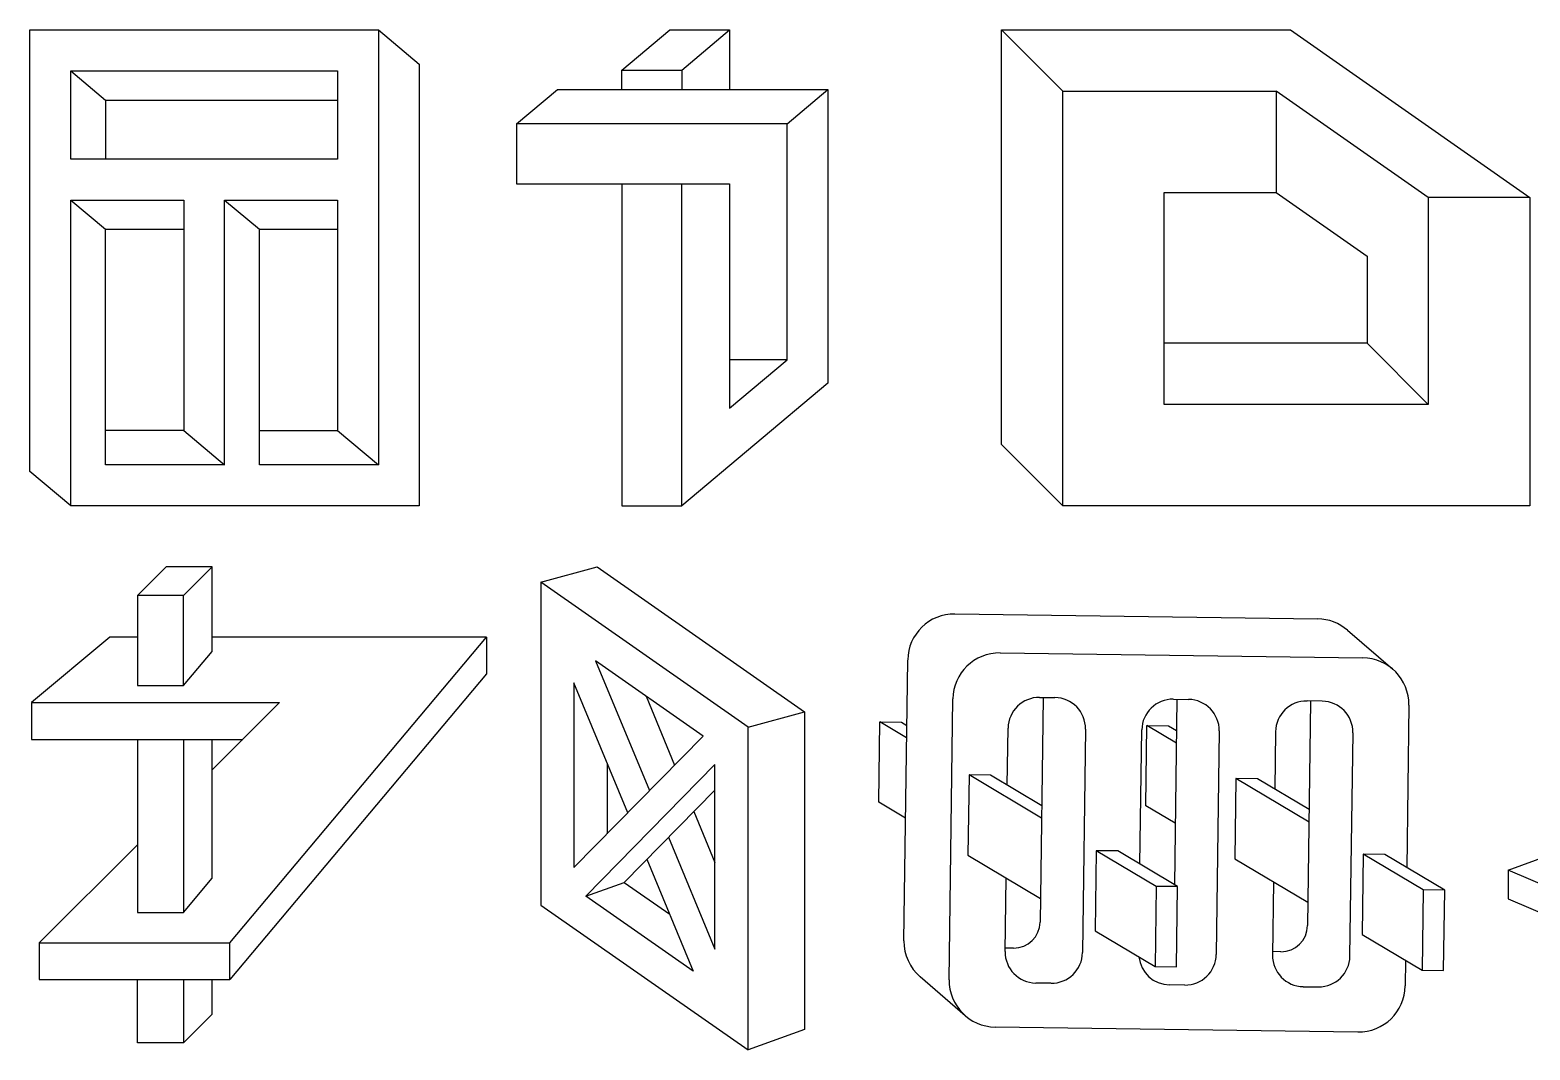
# Model space of a CAD drawing. Header units: millimetres. Extents: x -165 to 187, y -200 to 181.
# Drawn here: x -164.5 to 31.3, y -98.3 to 34.9 of the extents above; entities that cross this region are included whole.
import ezdxf

# ---------------------------------------------------------------- set-up
doc = ezdxf.new("R2010")
doc.units = ezdxf.units.MM
doc.header["$MEASUREMENT"] = 0
doc.layers.add('Layer 03', color=5, linetype='Continuous')

msp = doc.modelspace()

# ---------------------------------------------------------------- linework, layer by layer
at = {"layer": 'Layer 03'}
for p, q in [((0.05, 34.95), (31.3, 13.07)), ((-113.7, 30.47), (-113.7, -27.2)), ((-29.67, -27.2), (-29.67, 26.96)), ((-29.67, 26.96), (-1.79, 26.96)), ((18.05, 13.07), (-1.79, 26.96)), ((-159.2, 12.72), (-144.45, 12.72)), ((-144.45, 12.72), (-144.45, -17.39)), ((-139.12, -21.87), (-139.12, 12.72)), ((-139.12, 12.72), (-124.37, 12.72)), ((-139.12, 12.72), (-134.58, 8.91)), ((-16.42, 13.71), (-1.79, 13.71)), ((31.3, 13.07), (18.05, 13.07)), ((31.3, 13.07), (31.3, -27.2)), ((-134.58, -21.87), (-134.58, 8.91)), ((-144.45, -17.39), (-139.12, -21.87)), ((-139.12, -21.87), (-154.66, -21.87)), ((-119.03, -21.87), (-134.58, -21.87)), ((-113.7, -27.2), (-159.2, -27.2)), ((31.3, -27.2), (-29.67, -27.2)), ((-90.47, -35.2), (-63.41, -54.15)), ((-150.51, -38.95), (-150.51, -50.7)), ((7.52, -43.47), (13.42, -48.55)), ((-76.64, -57.29), (-90.67, -47.47)), ((-90.67, -47.47), (-83.65, -64.43)), ((-50.42, -84.05), (-49.92, -47.36)), ((-104.92, -49.16), (-138.43, -89.09)), ((-86.48, -67.32), (-93.5, -50.35)), ((-93.5, -50.35), (-93.5, -74.46)), ((-84.08, -52.08), (-80.36, -61.08)), ((-44.52, -89.14), (-44.02, -52.45)), ((-164.34, -52.93), (-131.96, -52.93)), ((-63.41, -54.15), (-63.41, -95.64)), ((15.54, -53.25), (15.25, -74.5)), ((-150.51, -57.74), (-150.51, -80.35)), ((-93.5, -74.46), (-76.64, -57.29)), ((-75.09, -61.03), (-91.95, -78.2)), ((-75.09, -85.13), (-75.09, -61.03)), ((28.48, -74.82), (62.43, -62.46)), ((-86.94, -76.42), (-75.09, -64.36)), ((-77.84, -67.16), (-75.09, -73.81)), ((-81.14, -70.51), (-75.09, -85.13)), ((-17.47, -76.93), (-25.3, -72.27)), ((-14.67, -76.97), (-22.49, -72.31)), ((-83.97, -73.4), (-77.92, -88.02)), ((17.39, -77.4), (9.56, -72.74)), ((20.2, -77.44), (12.37, -72.78)), ((34.71, -77.46), (28.48, -74.82)), ((-77.92, -88.02), (-91.95, -78.2)), ((-25.44, -82.75), (-17.62, -87.41)), ((9.42, -83.22), (17.25, -87.88)), ((15.09, -86.6), (15.04, -89.94)), ((-150.51, -97.36), (-150.51, -89.09)), ((-42.4, -93.84), (-48.3, -88.75))]:
    msp.add_line(p, q, dxfattribs=at)
for points in [[(-164.54, -22.73), (-164.54, 34.95)], [(-164.54, 34.95), (-119.03, 34.95)], [(-119.03, 34.95), (-113.7, 30.47)], [(-119.03, 34.95), (-119.03, -21.87)], [(-87.25, 29.7), (-80.99, 34.95)], [(-80.99, 34.95), (-73.17, 34.95)], [(-79.43, 29.7), (-73.17, 34.95)], [(-73.17, 34.95), (-73.17, 27.16)], [(-37.66, -19.22), (-37.66, 34.95), (0.05, 34.95)], [(-29.67, 26.96), (-37.66, 34.95)], [(-159.2, 18.06), (-159.2, 29.61), (-124.37, 29.61), (-124.37, 18.06)], [(-159.2, 29.61), (-154.66, 25.8), (-124.37, 25.8)], [(-87.25, 29.7), (-79.43, 29.7), (-79.43, 27.16)], [(-87.25, 27.16), (-87.25, 29.7)], [(-154.66, 25.8), (-154.66, 18.06)], [(-101, 22.69), (-95.67, 27.16), (-60.34, 27.16)], [(-65.67, 22.69), (-60.34, 27.16)], [(-60.34, 27.16), (-60.34, -11.19)], [(-1.79, 26.96), (-1.79, 13.71)], [(-101, 22.69), (-101, 14.87), (-73.17, 14.87)], [(-73.17, 14.87), (-73.17, -14.46), (-65.67, -8.16), (-65.67, 22.69), (-101, 22.69)], [(-124.37, 18.06), (-159.2, 18.06)], [(-87.25, 14.87), (-87.25, -27.2)], [(-87.25, -27.2), (-79.43, -27.2), (-79.43, 14.87)], [(-159.2, -27.2), (-159.2, 12.72)], [(-159.2, 12.72), (-154.66, 8.91)], [(-124.37, 12.72), (-124.37, -17.39)], [(18.05, -13.96), (-16.42, -13.96), (-16.42, 13.71)], [(-1.79, 13.71), (10.06, 5.41)], [(18.05, 13.07), (18.05, -13.96)], [(-154.66, -21.87), (-154.66, 8.91)], [(-154.66, 8.91), (-144.45, 8.91)], [(-134.58, 8.91), (-124.37, 8.91)], [(10.06, 5.41), (10.06, -5.97)], [(10.06, -5.97), (-16.42, -5.97)], [(18.05, -13.96), (10.06, -5.97)], [(-65.67, -8.16), (-73.17, -8.16)], [(-60.34, -11.19), (-79.43, -27.2)], [(-144.45, -17.39), (-154.66, -17.39)], [(-134.58, -17.39), (-124.37, -17.39)], [(-124.37, -17.39), (-119.03, -21.87)], [(-29.67, -27.2), (-37.66, -19.22)], [(-159.2, -27.2), (-164.54, -22.73)], [(-146.77, -35.2), (-150.51, -38.95)], [(-140.73, -46.24), (-140.73, -35.2), (-146.77, -35.2)], [(-144.47, -38.95), (-140.73, -35.2)], [(-97.82, -37.17), (-90.47, -35.2)], [(-70.77, -56.12), (-97.82, -37.17)], [(-97.82, -37.17), (-97.82, -79.37)], [(-144.47, -50.7), (-144.47, -38.95), (-150.51, -38.95)], [(-43.75, -41.35), (3.63, -41.99)], [(-154.13, -44.36), (-164.34, -52.93), (-164.34, -57.74)], [(-150.51, -71.49), (-163.32, -84.29), (-138.43, -84.29), (-104.92, -44.36), (-140.73, -44.36)], [(-150.51, -44.36), (-154.13, -44.36)], [(-104.92, -44.36), (-104.92, -49.16)], [(-144.47, -50.7), (-140.73, -46.24)], [(-37.85, -46.44), (9.53, -47.08)], [(-150.51, -50.7), (-144.47, -50.7)], [(-32.69, -52.24), (-30.7, -52.27)], [(-32.23, -52.25), (-32.62, -81.6)], [(-15.23, -52.48), (-13.24, -52.51)], [(-14.76, -52.48), (-15.09, -76.72)], [(4.22, -52.74), (2.23, -52.71)], [(2.7, -52.72), (2.3, -82.06)], [(-131.96, -52.93), (-140.73, -61.7)], [(-70.77, -56.12), (-63.41, -54.15)], [(-70.77, -98.31), (-70.77, -56.12)], [(-53.7, -65.93), (-53.55, -55.45), (-50.75, -55.49)], [(-50.06, -57.53), (-53.55, -55.45)], [(-50.75, -55.49), (-50.04, -55.91)], [(-36.91, -63.73), (-36.81, -56.25)], [(-26.7, -56.39), (-27.09, -85.59)], [(-19.59, -74.04), (-19.35, -56.49)], [(-18.83, -66.4), (-18.69, -55.92), (-15.88, -55.96)], [(-14.84, -58.21), (-18.69, -55.92)], [(-15.88, -55.96), (-14.82, -56.59)], [(-9.24, -56.62), (-9.63, -85.82)], [(-1.89, -56.72), (-1.99, -64.23)], [(-164.34, -57.74), (-136.76, -57.74)], [(-144.47, -57.74), (-144.47, -80.35)], [(-140.73, -75.88), (-140.73, -57.74)], [(7.83, -86.06), (8.23, -56.86)], [(-89.17, -60.82), (-89.17, -70.05)], [(-39.11, -62.42), (-41.91, -62.38), (-42.05, -72.86)], [(-32.44, -68.03), (-41.91, -62.38)], [(-32.42, -66.4), (-39.11, -62.42)], [(-4.24, -62.89), (-7.05, -62.85), (-7.19, -73.33)], [(2.49, -68.53), (-7.05, -62.85)], [(2.51, -66.91), (-4.24, -62.89)], [(-50.2, -68.01), (-53.7, -65.93)], [(-14.98, -68.69), (-18.83, -66.4)], [(-22.49, -72.31), (-25.3, -72.27), (-25.44, -82.75)], [(-42.05, -72.86), (-32.58, -78.5)], [(-7.19, -73.33), (2.34, -79.01)], [(12.37, -72.78), (9.56, -72.74), (9.42, -83.22)], [(-150.51, -80.35), (-144.47, -80.35), (-140.73, -75.88)], [(-37.21, -85.45), (-37.08, -75.82)], [(-2.15, -76.33), (-2.28, -85.92)], [(28.48, -74.82), (28.48, -78.58)], [(-91.95, -78.2), (-86.94, -76.42)], [(-86.94, -76.42), (-81, -80.58)], [(-17.62, -87.41), (-14.81, -87.45), (-14.67, -76.97), (-17.47, -76.93), (-17.62, -87.41)], [(17.25, -87.88), (20.05, -87.92), (20.2, -77.44), (17.39, -77.4), (17.25, -87.88)], [(-97.82, -79.37), (-70.77, -98.31)], [(28.48, -78.58), (34.7, -81.21)], [(-163.32, -84.29), (-163.32, -89.09)], [(-138.43, -89.09), (-138.43, -84.29)], [(-36.12, -85), (-37.2, -84.99)], [(-1.2, -85.47), (-2.28, -85.46)], [(-163.32, -89.09), (-138.43, -89.09)], [(-144.47, -89.09), (-144.47, -97.36), (-150.51, -97.36)], [(-140.73, -93.61), (-140.73, -89.09)], [(-31.21, -89.59), (-33.2, -89.57)], [(-13.75, -89.83), (-15.74, -89.8)], [(1.73, -90.04), (3.72, -90.06)], [(-144.47, -97.36), (-140.73, -93.61)], [(-63.41, -95.64), (-70.77, -98.31)], [(8.87, -95.96), (-38.51, -95.32)]]:
    msp.add_lwpolyline(points, dxfattribs=at)
for centre, radius, start, end in [((-43.83, -47.44), 6.09, 89.2292, 179.2292), ((3.54, -48.08), 6.09, 49.2292, 89.2292), ((-37.93, -52.53), 6.09, 89.2292, 179.2292), ((9.44, -53.17), 6.09, 359.2292, 89.2292), ((-32.75, -56.31), 4.06, 89.2292, 179.2292), ((-30.76, -56.33), 4.06, 359.2292, 89.2292), ((-15.29, -56.54), 4.06, 89.2292, 179.2292), ((-13.3, -56.57), 4.06, 359.2292, 89.2292), ((2.17, -56.78), 4.06, 89.2292, 179.2292), ((4.16, -56.8), 4.06, 359.2292, 89.2292), ((-36.07, -81.55), 3.45, 269.2292, 359.2292), ((-1.15, -82.02), 3.45, 269.2292, 359.2292), ((-44.32, -84.14), 6.09, 179.2292, 229.2292), ((-33.14, -85.5), 4.06, 179.2292, 269.2292), ((-31.15, -85.53), 4.06, 269.2292, 359.2292), ((-15.68, -85.74), 4.06, 185.901, 269.2292), ((-13.69, -85.77), 4.06, 269.2292, 359.2292), ((1.78, -85.97), 4.06, 179.2292, 269.2292), ((3.77, -86), 4.06, 269.2292, 359.2292), ((-38.42, -89.22), 6.09, 179.2292, 269.2292), ((8.95, -89.86), 6.09, 269.2292, 359.2292)]:
    msp.add_arc(centre, radius, start, end, dxfattribs=at)

doc.saveas('drawing.dxf')
